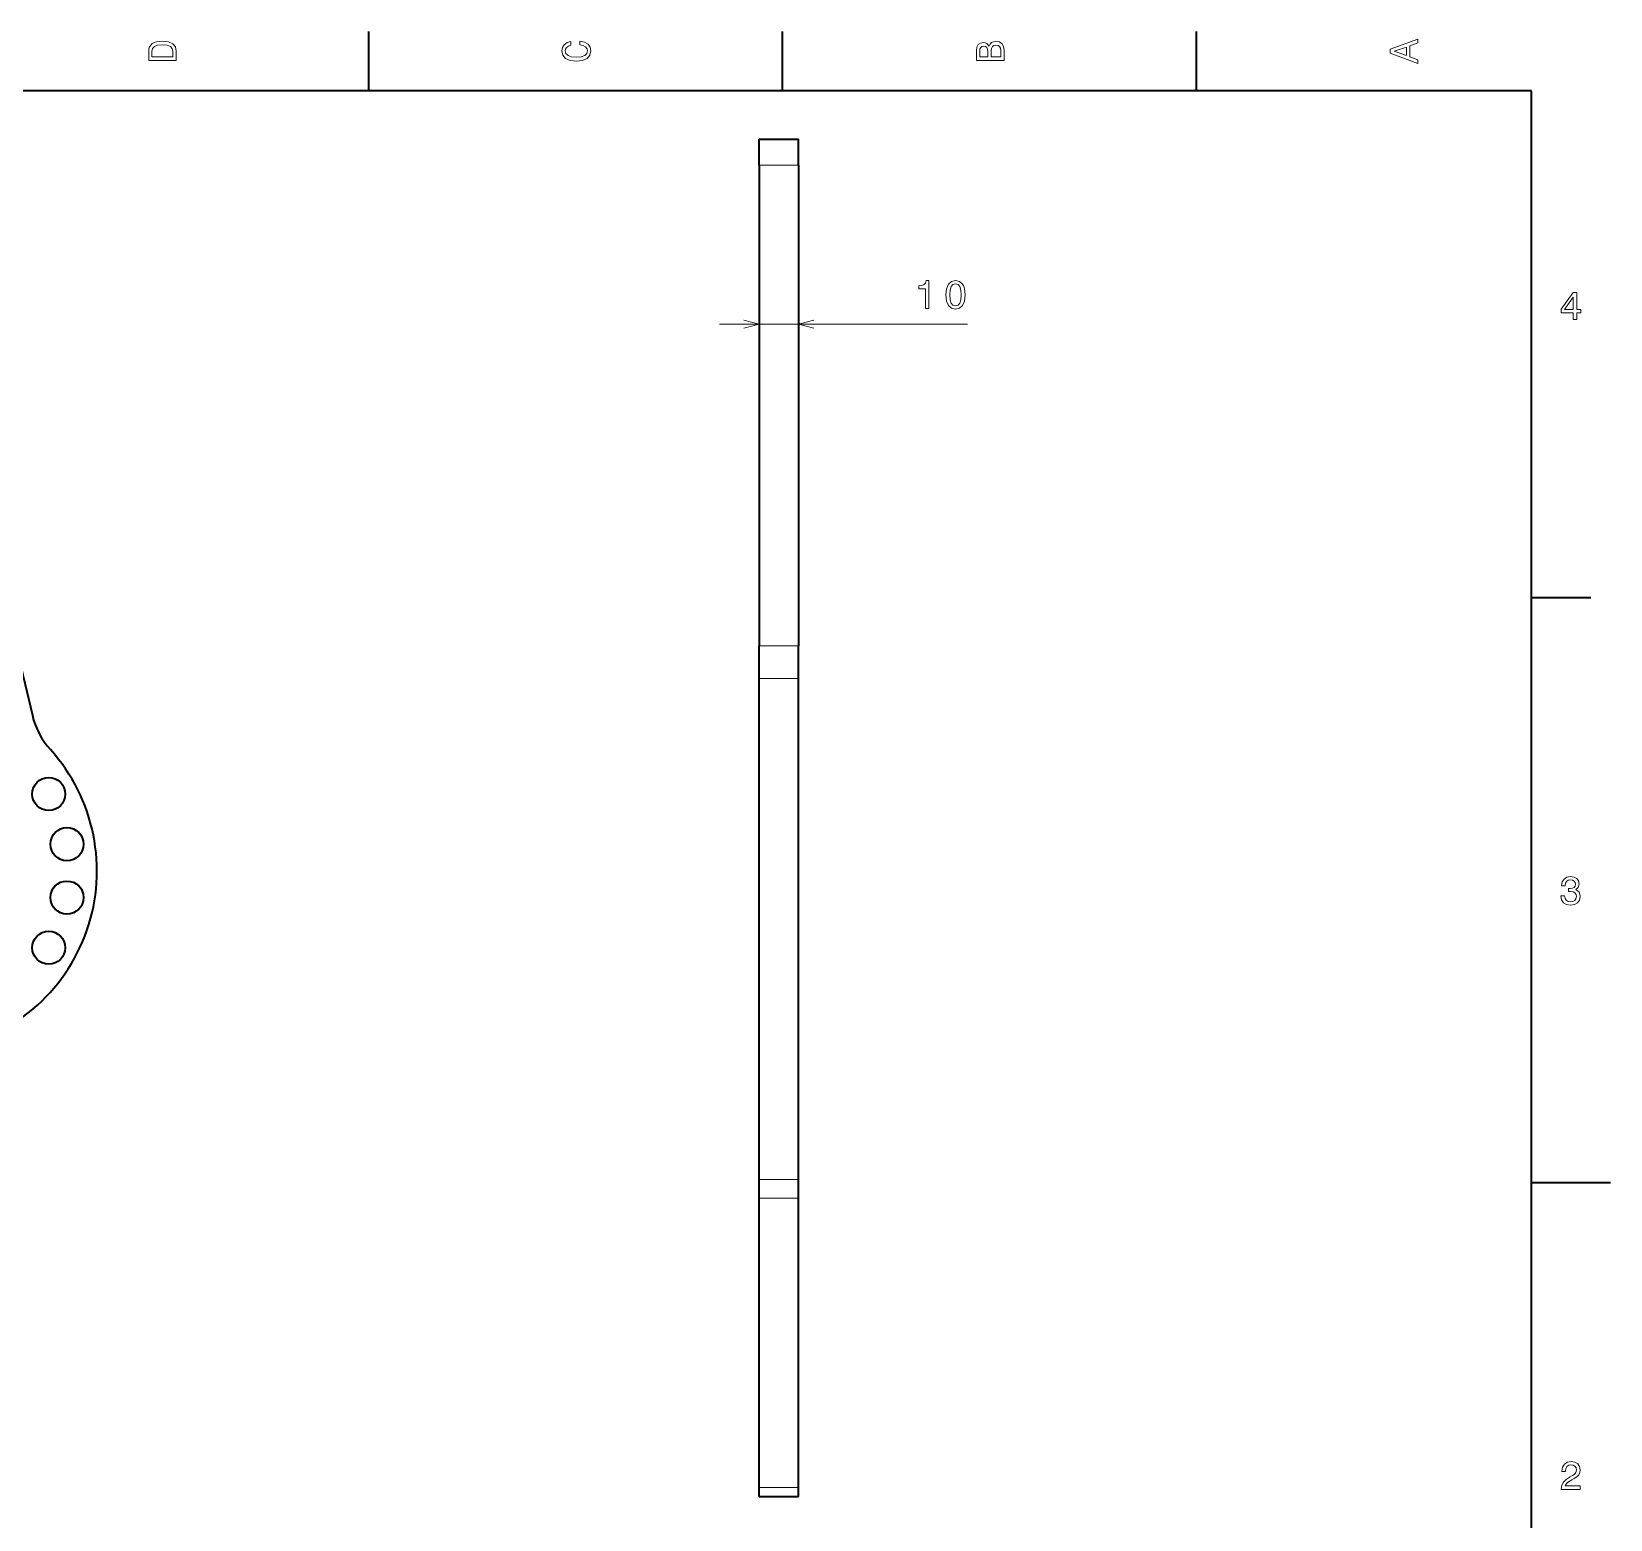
# Model space of a CAD drawing. Extents: x 0 to 420, y 0 to 297.
# Drawn here: x 219.7 to 420, y 105.7 to 294.5 of the extents above; entities that cross this region are included whole.
import ezdxf

# ---------------------------------------------------------------- set-up
doc = ezdxf.new("R2010")
doc.units = 0

msp = doc.modelspace()

# ---------------------------------------------------------------- linework, layer by layer
at = {"color": 7, "lineweight": 35, "ltscale": 0.1875}
for p, q in [((262.5, 287), (262.5, 294.5)), ((315, 287), (315, 294.5)), ((367.5, 287), (367.5, 294.5)), ((410, 222.699997), (417.5, 222.699997))]:
    msp.add_line(p, q, dxfattribs=at)
at = {"color": 7, "lineweight": 35}
for p, q in [((410, 287), (10, 287)), ((410, 10), (410, 287)), ((312.007263, 277.53949), (312.007263, 216.578674)), ((317.007263, 277.53949), (317.007263, 216.578674)), ((207.278351, 260.144287), (219.827332, 207.765762)), ((312.007263, 148.863892), (312.007263, 212.417496)), ((317.007263, 148.863892), (317.007263, 212.417496)), ((312.007263, 109.815613), (312.007263, 146.505951)), ((317.007263, 109.815613), (317.007263, 146.505951))]:
    msp.add_line(p, q, dxfattribs=at)
at = {"color": 7, "lineweight": 35, "ltscale": 0.082478}
for p, q in [((312.007263, 277.53949), (312.007263, 280.838593)), ((317.007263, 277.53949), (317.007263, 280.838593))]:
    msp.add_line(p, q, dxfattribs=at)
at = {"color": 7, "lineweight": 35, "ltscale": 0.125}
for p, q in [((312.007263, 280.838593), (317.007263, 280.838593)), ((312.007263, 108.669815), (317.007263, 108.669815))]:
    msp.add_line(p, q, dxfattribs=at)
at = {"color": 7, "lineweight": 13, "ltscale": 0.125}
for p, q in [((312.007263, 277.53949), (317.007263, 277.53949)), ((312.007263, 216.578674), (317.007263, 216.578674)), ((312.007263, 212.417496), (317.007263, 212.417496)), ((312.007263, 148.863892), (317.007263, 148.863892)), ((312.007263, 146.505951), (317.007263, 146.505951)), ((312.007263, 109.815613), (317.007263, 109.815613))]:
    msp.add_line(p, q, dxfattribs=at)
at = {"color": 7, "lineweight": 13}
msp.add_line((307.007263, 257.383087), (338.447815, 257.383087), dxfattribs=at)
at = {"color": 7, "lineweight": 35, "ltscale": 0.104029}
for p, q in [((312.007263, 212.417496), (312.007263, 216.578674)), ((317.007263, 212.417496), (317.007263, 216.578674))]:
    msp.add_line(p, q, dxfattribs=at)
at = {"color": 7, "lineweight": 35, "ltscale": 0.058949}
for p, q in [((312.007263, 146.505951), (312.007263, 148.863892)), ((317.007263, 146.505951), (317.007263, 148.863892))]:
    msp.add_line(p, q, dxfattribs=at)
at = {"color": 7, "lineweight": 35, "ltscale": 0.25}
msp.add_line((410, 148.5), (420, 148.5), dxfattribs=at)
at = {"color": 7, "lineweight": 35, "ltscale": 0.028645}
for p, q in [((312.007263, 108.669815), (312.007263, 109.815613)), ((317.007263, 108.669815), (317.007263, 109.815613))]:
    msp.add_line(p, q, dxfattribs=at)
at = {"color": 7, "lineweight": 13}
for points in [[(234.583206, 291.994965), (234.583206, 290.829987), (238.083206, 290.829987), (238.083206, 291.994965), (237.97226, 292.544678), (237.634354, 292.953186), (237.084641, 293.205353), (236.333206, 293.296112), (235.566635, 293.215424), (235.264038, 293.114563), (235.021973, 292.973358), (234.694153, 292.56485), (234.613464, 292.297546)], [(235.001801, 291.959656), (235.077438, 292.342957), (235.309433, 292.605194), (235.722977, 292.761536), (236.333206, 292.811951), (236.923264, 292.7565), (237.336807, 292.600159), (237.583923, 292.332855), (237.664612, 291.959656), (237.664612, 291.299011), (235.001801, 291.299011)], [(289.282074, 292.817017), (289.705688, 292.716156), (290.008301, 292.549713), (290.194885, 292.317719), (290.255402, 292.04541), (290.164642, 291.71759), (289.892303, 291.460388), (289.448486, 291.28891), (288.833221, 291.233429), (288.222992, 291.28891), (287.774139, 291.455353), (287.501801, 291.712555), (287.405975, 292.04541), (287.456421, 292.287476), (287.597626, 292.494232), (287.824585, 292.65564), (288.137268, 292.766571), (288.137268, 293.245697), (287.658142, 293.094391), (287.295044, 292.832153), (287.068085, 292.47406), (286.987396, 292.04541), (287.113495, 291.510803), (287.466492, 291.102325), (288.046478, 290.840057), (288.833221, 290.749298), (289.619965, 290.840057), (290.199951, 291.102325), (290.558014, 291.510803), (290.679047, 292.04541), (290.583221, 292.514404), (290.315918, 292.89267), (289.877167, 293.159943), (289.282074, 293.301147)], [(341.192017, 292.630402), (340.899506, 292.983429), (340.70282, 293.074219), (340.460754, 293.104462), (340.082489, 293.03891), (339.810181, 292.842224), (339.643738, 292.524506), (339.583221, 292.080688), (339.583221, 290.835022), (343.083221, 290.835022), (343.083221, 292.151306), (343.012604, 292.620331), (342.805847, 292.968292), (342.478027, 293.18515), (342.034241, 293.260803), (341.736694, 293.215424), (341.489563, 293.094391), (341.308014, 292.897705)], [(341.035675, 291.984863), (341.035675, 291.299011), (340.001801, 291.299011), (340.001801, 292.025208), (340.032074, 292.297546), (340.122833, 292.489197), (340.279175, 292.605194), (340.511169, 292.645538), (340.743164, 292.600159), (340.904541, 292.479126), (341.005402, 292.272339)], [(342.664642, 292.095825), (342.664642, 291.299011), (341.45929, 291.299011), (341.45929, 292.050446), (341.494598, 292.368164), (341.600525, 292.595093), (341.782074, 292.731262), (342.044312, 292.776672), (342.321686, 292.731262), (342.513336, 292.605194), (342.629333, 292.393372)], [(395.583221, 290.466858), (395.583221, 290.930847), (394.554413, 291.299011), (394.554413, 292.695984), (395.583221, 293.064117), (395.583221, 293.538177), (392.078186, 292.257202), (392.078186, 291.742798)], [(394.125732, 291.460388), (392.582489, 292), (394.125732, 292.539642)], [(333.102997, 259.383087), (333.561951, 259.383087), (333.561951, 262.908295), (333.218994, 262.908295), (333.128235, 262.600677), (332.946655, 262.39389), (332.669281, 262.272858), (332.286011, 262.232513), (332.286011, 261.874451), (333.102997, 261.874451)], [(335.714386, 261.092743), (335.790039, 260.300964), (336.027069, 259.736115), (336.405304, 259.393188), (336.92981, 259.282227), (337.44928, 259.393188), (337.827515, 259.736115), (338.059509, 260.300964), (338.140198, 261.092743), (338.059509, 261.879486), (337.963684, 262.192169), (337.827515, 262.449371), (337.44928, 262.792297), (336.92981, 262.908295), (336.405304, 262.792297), (336.027069, 262.444336), (335.790039, 261.879486)], [(336.198547, 261.092743), (336.238892, 261.702972), (336.36496, 262.141724), (336.591919, 262.398926), (336.92981, 262.489716), (337.262665, 262.398926), (337.489624, 262.141724), (337.615692, 261.702972), (337.656036, 261.092743), (337.615692, 260.477478), (337.489624, 260.038696), (337.262665, 259.781494), (336.92981, 259.69577), (336.591919, 259.781494), (336.36496, 260.038696), (336.238892, 260.477478)], [(415.277374, 257.966766), (415.731262, 257.966766), (415.731262, 258.834198), (416.23056, 258.834198), (416.23056, 259.237671), (415.731262, 259.237671), (415.731262, 261.391113), (415.272339, 261.391113), (413.739197, 259.278015), (413.739197, 258.834198), (415.277374, 258.834198)], [(414.162842, 259.237671), (415.277374, 260.806091), (415.277374, 259.237671)], [(413.729126, 184.866226), (413.729126, 184.830917), (413.809814, 184.346771), (414.046844, 183.983658), (414.420044, 183.751663), (414.914276, 183.665939), (415.438782, 183.751663), (415.832153, 183.973572), (416.08429, 184.326599), (416.175079, 184.780487), (416.134735, 185.078033), (416.023773, 185.320114), (415.842224, 185.506714), (415.600159, 185.642883), (415.927948, 185.915222), (416.043945, 186.348938), (415.968292, 186.74231), (415.751434, 187.039856), (415.398407, 187.226456), (414.914276, 187.292023), (414.460388, 187.211319), (414.112396, 186.989426), (413.885468, 186.636398), (413.809814, 186.167374), (413.809814, 186.13208), (414.258636, 186.13208), (414.299011, 186.454834), (414.430115, 186.686829), (414.641937, 186.828033), (414.939484, 186.878479), (415.201721, 186.83812), (415.393372, 186.732224), (415.509369, 186.560745), (415.554749, 186.328766), (415.509369, 186.081635), (415.388336, 185.915222), (415.176514, 185.814346), (414.889069, 185.784088), (414.692383, 185.789139), (414.692383, 185.390717), (414.939484, 185.400803), (415.257202, 185.355423), (415.494232, 185.234375), (415.635468, 185.037689), (415.685883, 184.780487), (415.630402, 184.487976), (415.484161, 184.271118), (415.252167, 184.134949), (414.944519, 184.089569), (414.626801, 184.139999), (414.394806, 184.29129), (414.248566, 184.533371), (414.193085, 184.866226)], [(413.76947, 109.566788), (416.175079, 109.566788), (416.175079, 110.000504), (414.273773, 110.000504), (414.3797, 110.237534), (414.561249, 110.434219), (415.121033, 110.79229), (415.418579, 110.943588), (415.751434, 111.160446), (415.988464, 111.412613), (416.124634, 111.710159), (416.175079, 112.048058), (416.089355, 112.471687), (415.852325, 112.804543), (415.489197, 113.016357), (415.020172, 113.092003), (414.536041, 113.006271), (414.167877, 112.769234), (413.930847, 112.390999), (413.850159, 111.891716), (413.850159, 111.821114), (414.309082, 111.821114), (414.309082, 111.861458), (414.354462, 112.204399), (414.490631, 112.456558), (414.707489, 112.617943), (414.994965, 112.673416), (415.287476, 112.622986), (415.504333, 112.496902), (415.645538, 112.300217), (415.695984, 112.053101), (415.660675, 111.821114), (415.56485, 111.624428), (415.403473, 111.452957), (415.181549, 111.301659), (414.884003, 111.140274), (414.389771, 110.827591), (414.041779, 110.494743), (413.835022, 110.091286), (413.76947, 109.581917)]]:
    msp.add_lwpolyline(points, close=True, dxfattribs=at)
for points in [[(310.075409, 256.865448), (312.007263, 257.383087), (310.075409, 257.900726)], [(318.939117, 257.900726), (317.007263, 257.383087), (318.939117, 256.865448)]]:
    msp.add_lwpolyline(points, dxfattribs=at)
at = {"color": 7, "lineweight": 35}
for centre in [(221.906845, 197.774353), (224.223099, 191.410492), (224.223099, 184.638214), (221.906845, 178.274353)]:
    msp.add_circle(centre, 2.1, dxfattribs=at)
for centre, radius, start, end in [((229.552124, 210.095657), 10, 193.473117, 221.97663), ((205.019348, 188.024353), 23, 279.722321, 41.976632)]:
    msp.add_arc(centre, radius, start, end, dxfattribs=at)

doc.saveas('drawing.dxf')
